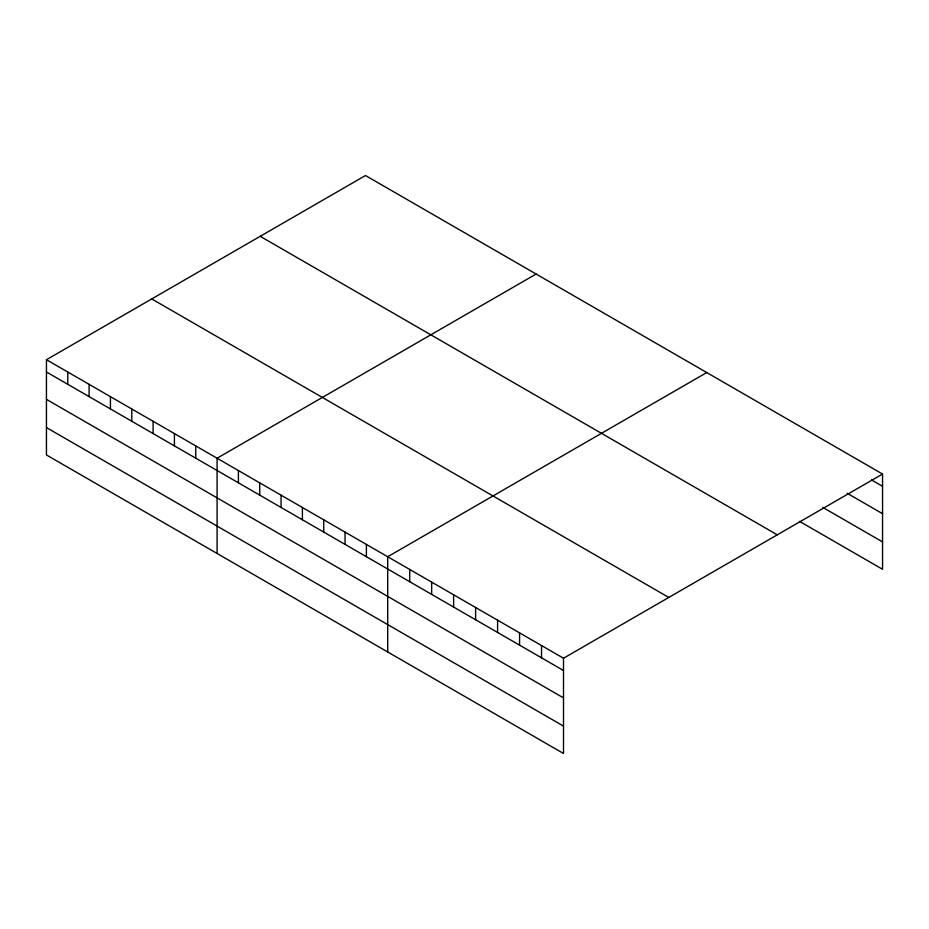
<?xml version="1.0" encoding="UTF-8"?>
<svg xmlns="http://www.w3.org/2000/svg" width="929" height="929" viewBox="0 0 929 929"><rect width="100%" height="100%" fill="white"/><g stroke="black" fill="none" stroke-linecap="round" stroke-linejoin="round"><path stroke-width="1.39" d="M563.508 697.888L563.508 658.243L46.45 359.72L46.45 454.955L563.508 753.477L563.508 697.888L46.45 399.365M799.532 521.355L882.55 569.28L882.55 474.045L365.492 175.523L46.45 359.72M536.114 274.032L217.084 458.229L217.084 553.463M706.748 372.552L387.707 556.738L387.707 651.984M563.508 658.243L882.55 474.045M871.565 479.968L882.55 486.308M847.143 493.253L882.55 513.691M822.734 507.362L882.55 541.897M260.201 236.303L777.271 534.825M151.729 298.929L668.799 597.452M46.45 371.983L563.508 670.506M46.45 427.572L563.508 726.095M541.537 645.55L541.537 657.813M519.566 632.87L519.566 645.132M497.584 620.177L497.584 632.44M475.613 607.496L475.613 619.759M453.631 594.804L453.631 607.067M431.66 582.123L431.66 594.386M409.689 569.431L409.689 581.693M366.386 544.429L366.386 556.692M345.054 532.12L345.054 544.382M323.722 519.799L323.722 532.062M302.401 507.489L302.401 519.752M281.069 495.169L281.069 507.431M259.737 482.859L259.737 495.122M238.405 470.55L238.405 482.813M195.752 445.92L195.752 458.183M174.42 433.599L174.42 445.862M153.099 421.29L153.099 433.553M131.767 408.969L131.767 421.243M110.435 396.66L110.435 408.923M89.103 384.351L89.103 396.613M67.782 372.03L67.782 384.292"/></g></svg>
